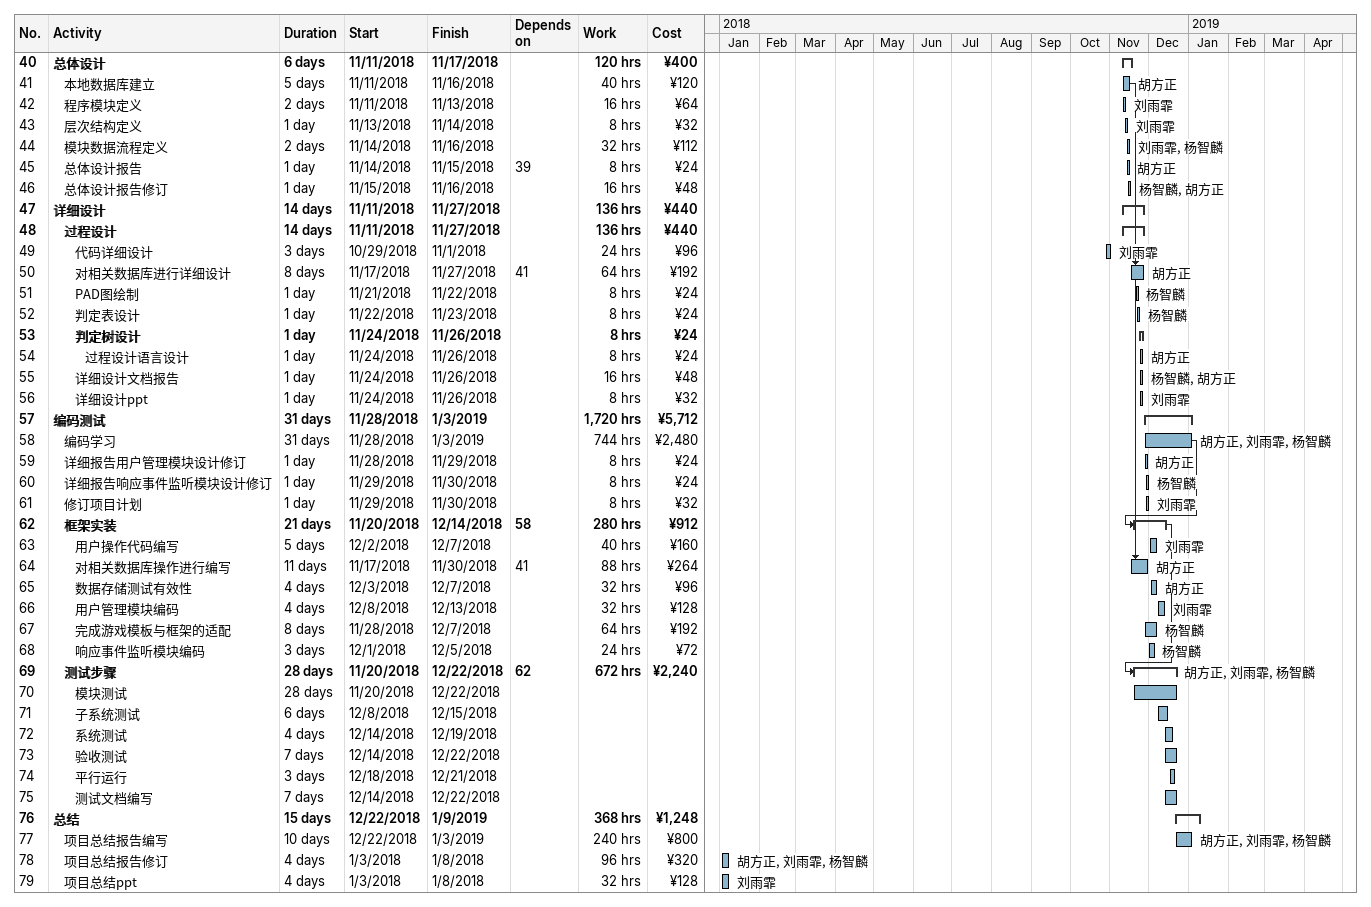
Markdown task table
| ID | Level | Task | Duration | Start | Finish | Predecessors | Resources | Work (h) | Cost (¥) |
|---|---|---|---|---|---|---|---|---|---|
| 40 | 1 | **总体设计** | 6d | 2018-11-11 | 2018-11-17 |  |  | 120 | 400 |
| 41 | 2 | 本地数据库建立 | 5d | 2018-11-11 | 2018-11-16 |  | 胡方正 | 40 | 120 |
| 42 | 2 | 程序模块定义 | 2d | 2018-11-11 | 2018-11-13 |  | 刘雨霏 | 16 | 64 |
| 43 | 2 | 层次结构定义 | 1d | 2018-11-13 | 2018-11-14 |  | 刘雨霏 | 8 | 32 |
| 44 | 2 | 模块数据流程定义 | 2d | 2018-11-14 | 2018-11-16 |  | 刘雨霏, 杨智麟 | 32 | 112 |
| 45 | 2 | 总体设计报告 | 1d | 2018-11-14 | 2018-11-15 | 39 | 胡方正 | 8 | 24 |
| 46 | 2 | 总体设计报告修订 | 1d | 2018-11-15 | 2018-11-16 |  | 杨智麟, 胡方正 | 16 | 48 |
| 47 | 1 | **详细设计** | 14d | 2018-11-11 | 2018-11-27 |  |  | 136 | 440 |
| 48 | 2 | **过程设计** | 14d | 2018-11-11 | 2018-11-27 |  |  | 136 | 440 |
| 49 | 3 | 代码详细设计 | 3d | 2018-10-29 | 2018-11-01 |  | 刘雨霏 | 24 | 96 |
| 50 | 3 | 对相关数据库进行详细设计 | 8d | 2018-11-17 | 2018-11-27 | 41 | 胡方正 | 64 | 192 |
| 51 | 3 | PAD图绘制 | 1d | 2018-11-21 | 2018-11-22 |  | 杨智麟 | 8 | 24 |
| 52 | 3 | 判定表设计 | 1d | 2018-11-22 | 2018-11-23 |  | 杨智麟 | 8 | 24 |
| 53 | 3 | **判定树设计** | 1d | 2018-11-24 | 2018-11-26 |  |  | 8 | 24 |
| 54 | 4 | 过程设计语言设计 | 1d | 2018-11-24 | 2018-11-26 |  | 胡方正 | 8 | 24 |
| 55 | 3 | 详细设计文档报告 | 1d | 2018-11-24 | 2018-11-26 |  | 杨智麟, 胡方正 | 16 | 48 |
| 56 | 3 | 详细设计ppt | 1d | 2018-11-24 | 2018-11-26 |  | 刘雨霏 | 8 | 32 |
| 57 | 1 | **编码测试** | 31d | 2018-11-28 | 2019-01-03 |  |  | 1720 | 5712 |
| 58 | 2 | 编码学习 | 31d | 2018-11-28 | 2019-01-03 |  | 胡方正, 刘雨霏, 杨智麟 | 744 | 2480 |
| 59 | 2 | 详细报告用户管理模块设计修订 | 1d | 2018-11-28 | 2018-11-29 |  | 胡方正 | 8 | 24 |
| 60 | 2 | 详细报告响应事件监听模块设计修订 | 1d | 2018-11-29 | 2018-11-30 |  | 杨智麟 | 8 | 24 |
| 61 | 2 | 修订项目计划 | 1d | 2018-11-29 | 2018-11-30 |  | 刘雨霏 | 8 | 32 |
| 62 | 2 | **框架实装** | 21d | 2018-11-20 | 2018-12-14 | 58 |  | 280 | 912 |
| 63 | 3 | 用户操作代码编写 | 5d | 2018-12-02 | 2018-12-07 |  | 刘雨霏 | 40 | 160 |
| 64 | 3 | 对相关数据库操作进行编写 | 11d | 2018-11-17 | 2018-11-30 | 41 | 胡方正 | 88 | 264 |
| 65 | 3 | 数据存储测试有效性 | 4d | 2018-12-03 | 2018-12-07 |  | 胡方正 | 32 | 96 |
| 66 | 3 | 用户管理模块编码 | 4d | 2018-12-08 | 2018-12-13 |  | 刘雨霏 | 32 | 128 |
| 67 | 3 | 完成游戏模板与框架的适配 | 8d | 2018-11-28 | 2018-12-07 |  | 杨智麟 | 64 | 192 |
| 68 | 3 | 响应事件监听模块编码 | 3d | 2018-12-01 | 2018-12-05 |  | 杨智麟 | 24 | 72 |
| 69 | 2 | **测试步骤** | 28d | 2018-11-20 | 2018-12-22 | 62 | 胡方正, 刘雨霏, 杨智麟 | 672 | 2240 |
| 70 | 3 | 模块测试 | 28d | 2018-11-20 | 2018-12-22 |  |  |  |  |
| 71 | 3 | 子系统测试 | 6d | 2018-12-08 | 2018-12-15 |  |  |  |  |
| 72 | 3 | 系统测试 | 4d | 2018-12-14 | 2018-12-19 |  |  |  |  |
| 73 | 3 | 验收测试 | 7d | 2018-12-14 | 2018-12-22 |  |  |  |  |
| 74 | 3 | 平行运行 | 3d | 2018-12-18 | 2018-12-21 |  |  |  |  |
| 75 | 3 | 测试文档编写 | 7d | 2018-12-14 | 2018-12-22 |  |  |  |  |
| 76 | 1 | **总结** | 15d | 2018-12-22 | 2019-01-09 |  |  | 368 | 1248 |
| 77 | 2 | 项目总结报告编写 | 10d | 2018-12-22 | 2019-01-03 |  | 胡方正, 刘雨霏, 杨智麟 | 240 | 800 |
| 78 | 2 | 项目总结报告修订 | 4d | 2018-01-03 | 2018-01-08 |  | 胡方正, 刘雨霏, 杨智麟 | 96 | 320 |
| 79 | 2 | 项目总结ppt | 4d | 2018-01-03 | 2018-01-08 |  | 刘雨霏 | 32 | 128 |
